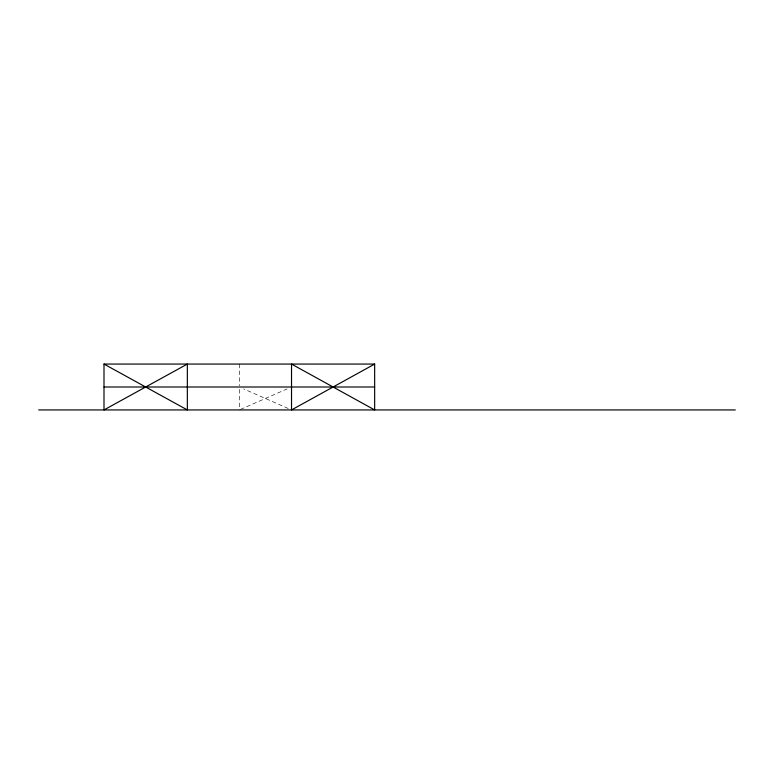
<?xml version="1.0" encoding="UTF-8"?>
<svg xmlns="http://www.w3.org/2000/svg" width="774" height="774" viewBox="0 0 774 774"><rect width="100%" height="100%" fill="white"/><g stroke="black" fill="none" stroke-linecap="round" stroke-linejoin="round"><path stroke-width="0.58" stroke-dasharray="3.87 2.9" d="M240.404 409.456L287.154 388.916M288.247 408.498L243.655 388.916M239.33 364.061L239.33 385.791M239.33 389.419L239.33 409.939"/><path stroke-width="1.16" d="M374.655 364.061L291.527 409.939L291.527 364.061L374.655 409.939L374.655 364.061L103.997 364.061L103.997 409.939L187.337 364.061L187.337 409.939L103.997 364.061M103.997 387L374.655 387M38.7 409.939L735.3 409.939"/></g></svg>
